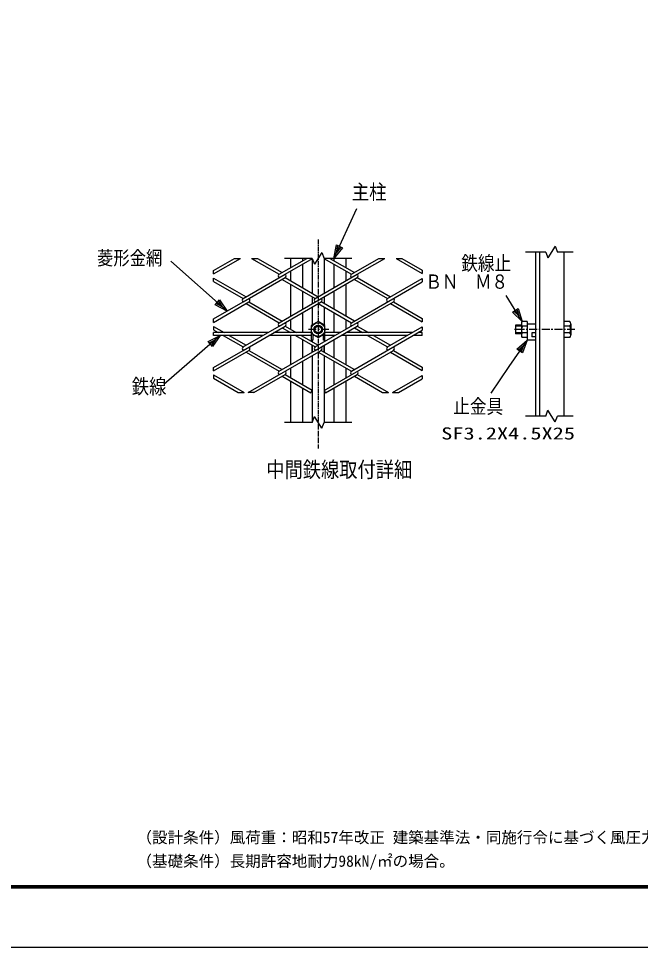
# Model space of a CAD drawing. Units: millimetres, scale not verified. Extents: x -4455 to 4455, y -3150 to 3150.
# Drawn here: x 513 to 2484, y -3150 to -206 of the extents above; entities that cross this region are included whole.
import ezdxf
from ezdxf.enums import TextEntityAlignment as Align

# ---------------------------------------------------------------- set-up
doc = ezdxf.new("R2010")
doc.units = ezdxf.units.MM
doc.header["$LTSCALE"] = 20
doc.linetypes.add('USER1', pattern=[1.125, 0.75, -0.125, 0.125, -0.125])
doc.linetypes.add('USER2', pattern=[2, 1.25, -0.25, 0.25, -0.25])
for name, color, linetype, lineweight in [('0-0_1', 7, 'Continuous', 25), ('0-1_2', 7, 'Continuous', 25), ('0-2_0', 4, 'Continuous', 25), ('0-4_EXTCNT-LMEC0', 2, 'Continuous', 25), ('0-7_WAKU', 7, 'Continuous', 25)]:
    doc.layers.add(name, color=color, linetype=linetype, lineweight=lineweight)
doc.layers.add('0-9_D-TTL-TXT', color=7, linetype='Continuous')
doc.styles.add('ＭＳ ゴシック', font='')
doc.styles.get('ＭＳ ゴシック').set_extended_font_data('MS Gothic')

# ---------------------------------------------------------------- blocks, each defined once
blk = doc.blocks.new('C2')
at = {"layer": '0-0_1', "color": 4}
blk.add_line((123468.4, 40684.1), (124940, 43849.3), dxfattribs=at)
blk.add_lwpolyline([(124013, 41357.3), (123468.4, 40684.1), (123632.1, 41534.4)], close=True, dxfattribs=at)
blk.add_lwpolyline([(123917.8, 41401.6), (123645.5, 41065), (123727.4, 41490.1)], dxfattribs=at)
blk = doc.blocks.new('C3')
at = {"layer": '0-0_1', "color": 4}
blk.add_line((116716.1, 37343.7), (113134.7, 40506.1), dxfattribs=at)
blk.add_lwpolyline([(116225.5, 38057.1), (116716.1, 37343.7), (115947.5, 37742.3)], close=True, dxfattribs=at)
blk.add_lwpolyline([(116156, 37978.4), (116401.3, 37621.7), (116017, 37821)], dxfattribs=at)
blk = doc.blocks.new('C4')
at = {"layer": '0-0_1', "color": 4}
blk.add_line((135422.4, 36674), (134398.6, 38324.4), dxfattribs=at)
blk.add_lwpolyline([(135158.1, 37498.6), (135422.4, 36674), (134801.2, 37277.1)], close=True, dxfattribs=at)
blk.add_lwpolyline([(135068.9, 37443.2), (135201, 37030.9), (134890.4, 37332.5)], dxfattribs=at)
blk = doc.blocks.new('C5')
at = {"layer": '0-0_1', "color": 4}
blk.add_line((135729.1, 35507.4), (134573.6, 33820.7), dxfattribs=at)
blk.add_lwpolyline([(135081.1, 34933.1), (135729.1, 35507.4), (135427.6, 34695.7)], close=True, dxfattribs=at)
blk.add_lwpolyline([(135167.7, 34873.7), (135491.7, 35160.9), (135341, 34755.1)], dxfattribs=at)
blk = doc.blocks.new('C6')
at = {"layer": '0-0_1', "color": 4}
blk.add_line((116273, 35797.2), (112704.2, 32689.8), dxfattribs=at)
blk.add_lwpolyline([(115501.6, 35404), (116273, 35797.2), (115777.4, 35087.3)], close=True, dxfattribs=at)
blk.add_lwpolyline([(115570.5, 35324.8), (115956.2, 35521.4), (115708.4, 35166.4)], dxfattribs=at)

msp = doc.modelspace()

# ---------------------------------------------------------------- linework, layer by layer
at = {"layer": '0-0_1', "color": 4, "linetype": 'USER1'}
msp.add_line((1462.6, -905.96), (1462.6, -1568.56), dxfattribs=at)
at = {"layer": '0-0_1', "color": 4}
for p, q in [((2214.36, -927.51), (2190.67, -964.76)), ((2214.36, -927.51), (2221.13, -946.13)), ((1197.68, -966.13), (1216.3, -966.13)), ((1251.89, -966.13), (1270.52, -966.13)), ((1443.98, -966.13), (1355.94, -966.13)), ((1443.98, -966.13), (1450.75, -984.76)), ((1474.44, -947.51), (1450.75, -984.76)), ((1474.44, -947.51), (1481.22, -966.13)), ((1569.26, -966.13), (1481.22, -966.13)), ((1655.31, -966.13), (1673.94, -966.13)), ((1709.53, -966.13), (1728.15, -966.13)), ((2183.89, -946.13), (2119.9, -946.13)), ((2183.89, -946.13), (2190.67, -964.76)), ((2270.46, -946.13), (2221.13, -946.13)), ((1130.89, -1015.45), (1130.89, -1004.69)), ((1130.89, -1039.13), (1130.89, -1028.38)), ((1792.41, -1003.24), (1792.41, -1013.99)), ((1792.41, -1029.84), (1792.41, -1040.59)), ((1130.89, -1169.06), (1130.89, -1158.31)), ((1792.41, -1156.85), (1792.41, -1167.6)), ((1130.89, -1181.99), (1130.89, -1192.75)), ((1130.89, -1210.48), (1130.89, -1201.48)), ((1792.41, -1183.45), (1792.41, -1194.21)), ((1792.41, -1210.48), (1792.41, -1201.48)), ((2106.77, -1180.97), (2088.44, -1180.97)), ((2106.77, -1202.3), (2088.44, -1202.3)), ((1130.89, -1322.67), (1130.89, -1311.92)), ((1792.41, -1310.46), (1792.41, -1321.21)), ((1130.89, -1335.61), (1130.89, -1346.36)), ((1792.41, -1337.07), (1792.41, -1347.82)), ((1209.04, -1391.48), (1227.66, -1391.48)), ((1259.16, -1391.48), (1240.53, -1391.48)), ((1439.32, -1392.32), (1443.97, -1384.26)), ((1481.22, -1384.62), (1485.88, -1392.69)), ((1666.67, -1391.48), (1685.3, -1391.48)), ((1698.17, -1391.48), (1716.8, -1391.48)), ((1443.98, -1485.82), (1450.75, -1467.2)), ((1474.44, -1504.45), (1450.75, -1467.2)), ((2183.89, -1465.82), (2119.9, -1465.82)), ((2183.89, -1465.82), (2190.67, -1447.2)), ((2214.36, -1484.45), (2190.67, -1447.2)), ((2214.36, -1484.45), (2221.13, -1465.82)), ((2270.46, -1465.82), (2221.13, -1465.82)), ((1443.98, -1485.82), (1355.94, -1485.82)), ((1474.44, -1504.45), (1481.22, -1485.82)), ((1569.26, -1485.82), (1481.22, -1485.82))]:
    msp.add_line(p, q, dxfattribs=at)
at = {"layer": '0-0_1'}
for p, q in [((1130.89, -1015.45), (1216.3, -966.13)), ((1130.89, -1004.69), (1197.68, -966.13)), ((1251.89, -966.13), (1339.2, -1016.54)), ((1270.52, -966.13), (1348.51, -1011.16)), ((1339.19, -1016.54), (1426.5, -966.13)), ((1357.82, -1016.54), (1445.12, -966.13)), ((1374.55, -966.13), (1374.55, -996.12)), ((1413.14, -966.13), (1413.14, -973.84)), ((1443.97, -966.13), (1443.97, -1077.03)), ((1480.71, -966.13), (1568.01, -1016.54)), ((1481.22, -966.13), (1481.22, -1077.4)), ((1499.33, -966.13), (1577.32, -1011.16)), ((1512.07, -966.13), (1512.07, -973.49)), ((1550.64, -966.13), (1550.64, -995.76)), ((1568.01, -1016.54), (1655.31, -966.13)), ((1586.64, -1016.54), (1673.94, -966.13)), ((1709.53, -966.13), (1792.41, -1013.99)), ((1728.15, -966.13), (1792.41, -1003.24)), ((2151.77, -946.13), (2151.77, -1465.82)), ((2163.77, -946.13), (2163.77, -1465.82)), ((2241.77, -946.13), (2241.77, -1465.82)), ((1413.14, -984.6), (1413.14, -1059.23)), ((1512.07, -984.24), (1512.07, -1059.59)), ((1130.89, -1028.38), (1234.1, -1087.97)), ((1224.79, -1093.34), (1357.82, -1016.54)), ((1224.79, -1104.1), (1357.82, -1027.29)), ((1357.82, -1027.29), (1462.92, -1087.97)), ((1374.55, -1006.88), (1374.55, -1036.95)), ((1453.6, -1093.34), (1586.64, -1016.54)), ((1472.23, -1093.34), (1586.64, -1027.29)), ((1550.64, -1006.51), (1550.64, -1037.32)), ((1586.64, -1027.29), (1691.73, -1087.97)), ((1682.42, -1093.34), (1792.41, -1029.84)), ((1130.89, -1039.13), (1224.79, -1093.34)), ((1348.51, -1032.67), (1453.6, -1093.34)), ((1374.56, -1047.71), (1374.56, -1149.74)), ((1550.64, -1048.07), (1550.64, -1149.37)), ((1568.01, -1170.15), (1792.41, -1040.59)), ((1577.33, -1032.67), (1682.42, -1093.34)), ((1413.14, -1069.98), (1413.14, -1127.46)), ((1443.97, -1087.78), (1443.97, -1109.66)), ((1481.22, -1088.15), (1481.22, -1109.29)), ((1512.07, -1070.34), (1512.07, -1127.1)), ((1130.89, -1169.06), (1243.41, -1104.1)), ((1130.89, -1158.31), (1224.79, -1104.1)), ((1234.1, -1109.47), (1339.2, -1170.15)), ((1243.41, -1104.1), (1348.51, -1164.77)), ((1339.2, -1170.15), (1472.23, -1093.34)), ((1339.2, -1180.9), (1472.23, -1104.1)), ((1453.6, -1246.96), (1701.05, -1104.1)), ((1462.92, -1109.47), (1568.01, -1170.15)), ((1577.75, -1165.02), (1472.23, -1104.1)), ((1691.73, -1109.47), (1792.41, -1167.6)), ((1701.05, -1104.1), (1792.41, -1156.85)), ((1413.14, -1138.21), (1413.14, -1201.48)), ((1443.97, -1120.41), (1443.97, -1177.39)), ((1481.22, -1120.04), (1481.22, -1177.39)), ((1512.07, -1137.85), (1512.07, -1201.48)), ((1374.56, -1160.49), (1374.56, -1190.57)), ((1550.64, -1160.12), (1550.64, -1190.93)), ((2106.77, -1173.72), (2106.77, -1209.55)), ((2125.11, -1166.64), (2109.77, -1166.64)), ((2125.11, -1166.64), (2125.11, -1224.97)), ((2151.77, -1174.97), (2125.11, -1174.97)), ((2260.43, -1166.64), (2241.77, -1166.64)), ((2263.44, -1173.71), (2263.44, -1209.57)), ((1130.89, -1181.99), (1164.64, -1201.48)), ((1130.89, -1192.75), (1146.01, -1201.48)), ((1303.56, -1201.48), (1130.89, -1201.48)), ((1224.79, -1257.71), (1357.82, -1180.9)), ((1224.79, -1246.96), (1339.2, -1180.9)), ((1440.95, -1201.48), (1322.18, -1201.48)), ((1348.51, -1186.28), (1374.83, -1201.48)), ((1357.82, -1180.9), (1393.45, -1201.48)), ((1374.56, -1201.32), (1374.56, -1201.48)), ((1453.6, -1257.71), (1586.64, -1180.9)), ((1484.25, -1224.97), (1484.25, -1179.14)), ((1532.38, -1201.48), (1484.25, -1201.48)), ((1761.19, -1201.48), (1551, -1201.48)), ((1568.01, -1323.76), (1792.41, -1194.21)), ((1577.33, -1186.28), (1603.65, -1201.48)), ((1586.64, -1180.9), (1622.27, -1201.48)), ((1682.42, -1246.96), (1792.41, -1183.45)), ((1792.41, -1201.48), (1779.82, -1201.48)), ((2088.44, -1178.3), (2088.44, -1204.97)), ((2106.77, -1178.3), (2088.44, -1178.3)), ((2106.77, -1204.97), (2088.44, -1204.97)), ((2125.11, -1180.8), (2109.77, -1180.8)), ((2125.11, -1202.47), (2109.77, -1202.47)), ((2151.77, -1201.64), (2140.11, -1201.64)), ((2140.11, -1201.64), (2140.11, -1214.97)), ((2260.42, -1180.8), (2241.77, -1180.8)), ((2260.44, -1202.47), (2241.77, -1202.47)), ((1287.97, -1210.48), (1130.89, -1210.48)), ((1161.6, -1210.48), (1224.79, -1246.96)), ((1180.23, -1210.48), (1234.1, -1241.58)), ((1440.95, -1210.48), (1306.59, -1210.48)), ((1374.56, -1210.48), (1374.56, -1303.35)), ((1390.42, -1210.48), (1453.6, -1246.96)), ((1409.04, -1210.48), (1462.92, -1241.58)), ((1413.14, -1210.48), (1413.14, -1212.84)), ((1413.14, -1223.59), (1413.14, -1281.07)), ((1445.95, -1224.97), (1440.95, -1224.97)), ((1443.97, -1224.97), (1443.97, -1230.65)), ((1445.95, -1207.02), (1445.95, -1224.97)), ((1451.93, -1210.48), (1445.95, -1210.48)), ((1479.25, -1210.48), (1473.27, -1210.48)), ((1479.25, -1224.97), (1479.25, -1207.02)), ((1484.25, -1224.97), (1479.25, -1224.97)), ((1481.22, -1224.97), (1481.22, -1231.01)), ((1516.79, -1210.48), (1484.25, -1210.48)), ((1512.07, -1210.48), (1512.07, -1213.2)), ((1512.07, -1223.95), (1512.07, -1280.72)), ((1745.61, -1210.48), (1535.41, -1210.48)), ((1550.64, -1210.48), (1550.64, -1302.98)), ((1619.24, -1210.48), (1682.42, -1246.96)), ((1637.86, -1210.48), (1691.73, -1241.58)), ((1792.41, -1210.48), (1764.23, -1210.48)), ((2125.11, -1216.64), (2109.77, -1216.64)), ((2151.77, -1224.97), (2125.11, -1224.97)), ((2151.77, -1214.97), (2140.11, -1214.97)), ((2260.49, -1216.64), (2241.77, -1216.64)), ((1130.89, -1322.67), (1243.41, -1257.71)), ((1130.89, -1311.92), (1224.79, -1257.71)), ((1234.1, -1263.09), (1339.19, -1323.76)), ((1240.53, -1391.48), (1472.23, -1257.71)), ((1243.41, -1257.71), (1348.51, -1318.39)), ((1339.2, -1323.76), (1453.6, -1257.71)), ((1443.97, -1241.4), (1443.98, -1263.27)), ((1443.98, -1263.27), (1443.98, -1241.4)), ((1462.92, -1263.09), (1568.01, -1323.76)), ((1472.23, -1257.71), (1577.33, -1318.39)), ((1481.22, -1262.9), (1481.22, -1241.76)), ((1481.22, -1241.76), (1481.22, -1262.9)), ((1481.22, -1384.62), (1701.05, -1257.71)), ((1691.73, -1263.09), (1792.41, -1321.21)), ((1701.05, -1257.71), (1792.41, -1310.46)), ((1413.14, -1291.83), (1413.13, -1366.45)), ((1512.07, -1291.47), (1512.07, -1366.81)), ((1374.56, -1314.1), (1374.56, -1344.18)), ((1550.64, -1313.73), (1550.64, -1344.55)), ((1130.89, -1335.61), (1227.66, -1391.48)), ((1130.89, -1346.36), (1209.04, -1391.48)), ((1259.16, -1391.48), (1357.82, -1334.52)), ((1348.51, -1339.89), (1439.32, -1392.32)), ((1357.82, -1334.52), (1443.97, -1384.26)), ((1485.88, -1392.69), (1586.64, -1334.52)), ((1577.32, -1339.89), (1666.67, -1391.48)), ((1586.64, -1334.52), (1685.3, -1391.48)), ((1698.17, -1391.48), (1792.41, -1337.07)), ((1716.8, -1391.48), (1792.41, -1347.82)), ((1374.56, -1354.93), (1374.56, -1485.82)), ((1413.13, -1377.2), (1413.13, -1485.82)), ((1512.07, -1377.57), (1512.07, -1485.82)), ((1550.64, -1355.3), (1550.64, -1485.82))]:
    msp.add_line(p, q, dxfattribs=at)
at = {"layer": '0-0_1', "color": 4, "linetype": 'USER2'}
for p, q in [((1496.84, -1191.64), (1428.88, -1191.64)), ((2276.59, -1191.64), (2084.73, -1191.64))]:
    msp.add_line(p, q, dxfattribs=at)
at = {"layer": '0-0_1'}
for points in [[(1484.25, -1179.14), (1462.6, -1166.64), (1440.95, -1179.14), (1440.95, -1224.97)], [(1440.95, -1204.14), (1462.6, -1216.64), (1484.25, -1204.14)], [(1443.97, -1274.02), (1443.98, -1384.26), (1443.98, -1485.82)], [(1481.22, -1273.66), (1481.22, -1384.63), (1481.22, -1485.82)]]:
    msp.add_lwpolyline(points, dxfattribs=at)
for radius in [21.65, 13.33]:
    msp.add_circle((1462.6, -1191.64), radius, dxfattribs=at)
at = {"layer": '0-0_1', "color": 4}
msp.add_circle((1462.6, -1191.64), 10.67, dxfattribs=at)
at = {"layer": '0-0_1'}
for centre, radius, start, end in [((1342.3, -1021.91), 6.21, 120.00161, 239.99838), ((1354.72, -1021.91), 6.21, 300.00168, 59.99832), ((1571.12, -1021.91), 6.21, 120.00161, 239.99838), ((1583.53, -1021.91), 6.21, 300.00168, 59.99832), ((1227.89, -1098.72), 6.21, 120.00161, 239.99838), ((1240.31, -1098.72), 6.21, 300.00168, 59.99832), ((1456.71, -1098.72), 6.21, 120.00161, 239.99838), ((1469.12, -1098.72), 6.21, 300.00168, 59.99832), ((1685.53, -1098.72), 6.21, 120.00161, 239.99838), ((1697.94, -1098.72), 6.21, 300.00168, 59.99832), ((1342.3, -1175.53), 6.21, 120.00161, 239.99838), ((1354.72, -1175.53), 6.21, 300.00168, 59.99832), ((1571.12, -1175.53), 6.21, 120.00161, 239.99838), ((1583.53, -1175.53), 6.21, 300.00168, 59.99832), ((2116.41, -1173.7), 9.68, 133.23149, 226.94679), ((2253.8, -1173.7), 9.68, 313.05395, 46.76926), ((2127.96, -1191.7), 21.18, 149.07794, 210.64148), ((2117.02, -1209.6), 10.17, 135.46316, 224.1324), ((2242.25, -1191.7), 21.18, 329.3584, 30.92194), ((2253.19, -1209.6), 10.17, 315.86685, 44.53607), ((1227.89, -1252.33), 6.21, 120.00161, 239.99838), ((1240.31, -1252.33), 6.21, 300.00168, 59.99832), ((1456.71, -1252.33), 6.21, 120.00161, 239.99838), ((1469.12, -1252.33), 6.21, 300.00168, 59.99832), ((1685.53, -1252.33), 6.21, 120.00161, 239.99838), ((1697.94, -1252.33), 6.21, 300.00168, 59.99832), ((1342.3, -1329.14), 6.21, 120.00161, 239.99838), ((1354.72, -1329.14), 6.21, 300.00168, 59.99832), ((1571.12, -1329.14), 6.21, 120.00161, 239.99838), ((1583.53, -1329.14), 6.21, 300.00168, 59.99832)]:
    msp.add_arc(centre, radius, start, end, dxfattribs=at)
at = {"layer": '0-1_2'}
msp.add_line((2241.77, -1175.51), (2241.77, -1207.79), dxfattribs=at)
at = {"layer": '0-4_EXTCNT-LMEC0', "color": 4}
msp.add_line((2067.33, -1309.31), (2010.28, -1392.88), dxfattribs=at)
at = {"layer": '0-7_WAKU', "color": 3}
msp.add_lwpolyline([(-4455, 3150), (4455, 3150), (4455, -3150), (-4455, -3150)], close=True, dxfattribs=at)
at = {"layer": '0-7_WAKU'}
for points in [[(-4155, 2962.5), (4155, 2962.5), (4155, -2962.5), (-4155, -2962.5)], [(-4153.13, 2960.62), (4153.12, 2960.62), (4153.12, -2960.63), (-4153.13, -2960.63)], [(-4151.25, 2958.75), (4151.25, 2958.75), (4151.25, -2958.75), (-4151.25, -2958.75)], [(-4149.38, 2956.87), (4149.37, 2956.87), (4149.37, -2956.88), (-4149.38, -2956.88)], [(-4147.5, 2955), (4147.5, 2955), (4147.5, -2955), (-4147.5, -2955)]]:
    msp.add_lwpolyline(points, close=True, dxfattribs=at)

# ---------------------------------------------------------------- block references
at = {"layer": '0-2_0', "xscale": 0.05, "yscale": 0.05}
for name in ['C2', 'C3', 'C4', 'C6', 'C5']:
    msp.add_blockref(name, (-4661.35, -3000.34), dxfattribs=at)

# ---------------------------------------------------------------- texts
at = {"layer": '0-0_1', "color": 4, "style": 'ＭＳ ゴシック', "width": 0.85}
for s, height, p in [('主柱', 47.36, (1569.36, -793.62)), ('菱形金網', 44.57, (761.86, -1000.47)), ('鉄線止', 45.45, (1916.22, -1017.85)), ('ＢＮ\u3000Ｍ８', 45.16, (1802.61, -1075.96)), ('鉄線', 47.36, (871.89, -1409.95)), ('止金具', 45.45, (1890.82, -1471.56)), ('中間鉄線取付詳細', 49.84, (1298.29, -1675.41))]:
    msp.add_text(s, height=height, dxfattribs=at).set_placement(p, align=Align.BOTTOM_LEFT)
at = {"layer": '0-4_EXTCNT-LMEC0', "color": 4, "style": 'ＭＳ ゴシック', "width": 1.35}
msp.add_text('SF3.2X4.5X25', height=38.48, dxfattribs=at).set_placement((1852.65, -1551.74), align=Align.BOTTOM_LEFT)
at = {"layer": '0-9_D-TTL-TXT', "style": 'ＭＳ ゴシック'}
for s, p in [('（設計条件）風荷重：昭和57年改正 建築基準法・同施行令に基づく風圧力に準拠。', (886.94, -2830.2)), ('（基礎条件）長期許容地耐力98kN/㎡の場合。', (886.94, -2905.2))]:
    msp.add_text(s, height=36.08, dxfattribs=at).set_placement(p, align=Align.BOTTOM_LEFT)

doc.saveas('drawing.dxf')
